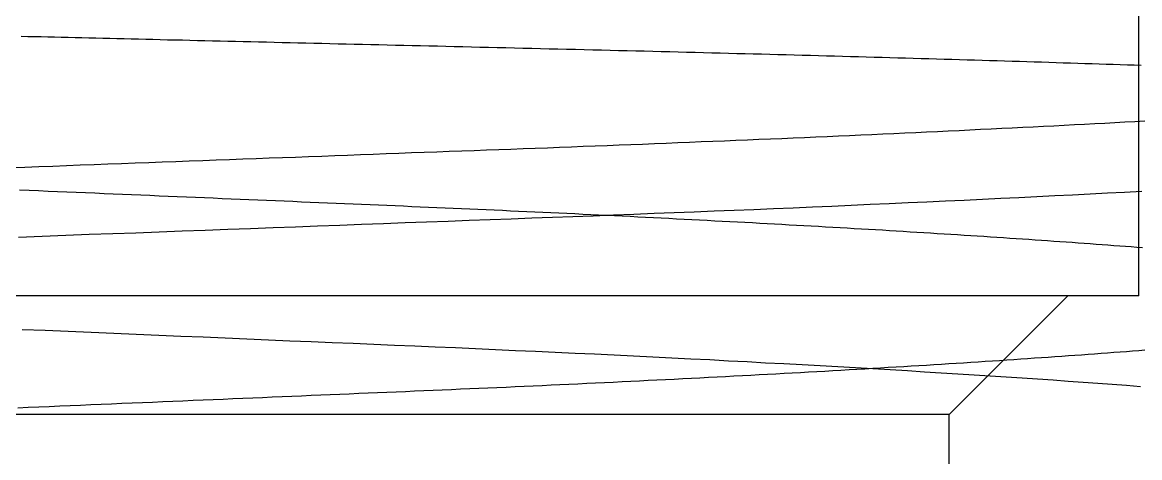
# Model space of a CAD drawing. Header units: millimetres. Extents: x 0 to 36.4, y -3.4 to 62.
# Drawn here: x 33.657 to 35.072, y 59.815 to 60.365 of the extents above; entities that cross this region are included whole.
import ezdxf

# ---------------------------------------------------------------- set-up
doc = ezdxf.new("R2010")
doc.units = ezdxf.units.MM

msp = doc.modelspace()

# ---------------------------------------------------------------- linework, layer by layer
at = {"color": 7, "linetype": 'Continuous'}
for p, q in [((35.0706, 60.0192), (35.0706, 62.0192)), ((33.6638, 60.347), (33.6555, 60.3472)), ((33.6722, 60.3468), (33.6638, 60.347)), ((33.6806, 60.3466), (33.6722, 60.3468)), ((33.6891, 60.3464), (33.6806, 60.3466)), ((33.6977, 60.3462), (33.6891, 60.3464)), ((33.7062, 60.346), (33.6977, 60.3462)), ((33.7149, 60.3458), (33.7062, 60.346)), ((33.7236, 60.3456), (33.7149, 60.3458)), ((33.7323, 60.3454), (33.7236, 60.3456)), ((33.7411, 60.3452), (33.7323, 60.3454)), ((33.7499, 60.345), (33.7411, 60.3452)), ((33.7588, 60.3448), (33.7499, 60.345)), ((33.7677, 60.3445), (33.7588, 60.3448)), ((33.7767, 60.3443), (33.7677, 60.3445)), ((33.7857, 60.3441), (33.7767, 60.3443)), ((33.7948, 60.3439), (33.7857, 60.3441)), ((33.8039, 60.3437), (33.7948, 60.3439)), ((33.8131, 60.3435), (33.8039, 60.3437)), ((33.8223, 60.3433), (33.8131, 60.3435)), ((33.8316, 60.343), (33.8223, 60.3433)), ((33.8409, 60.3428), (33.8316, 60.343)), ((33.8502, 60.3426), (33.8409, 60.3428)), ((33.8596, 60.3424), (33.8502, 60.3426)), ((33.8691, 60.3422), (33.8596, 60.3424)), ((33.8786, 60.3419), (33.8691, 60.3422)), ((33.8881, 60.3417), (33.8786, 60.3419)), ((33.8977, 60.3415), (33.8881, 60.3417)), ((33.9073, 60.3413), (33.8977, 60.3415)), ((33.917, 60.341), (33.9073, 60.3413)), ((33.9267, 60.3408), (33.917, 60.341)), ((33.9364, 60.3406), (33.9267, 60.3408)), ((33.9462, 60.3403), (33.9364, 60.3406)), ((33.9561, 60.3401), (33.9462, 60.3403)), ((33.9659, 60.3399), (33.9561, 60.3401)), ((33.9759, 60.3396), (33.9659, 60.3399)), ((33.9858, 60.3394), (33.9759, 60.3396)), ((33.9958, 60.3392), (33.9858, 60.3394)), ((34.0059, 60.3389), (33.9958, 60.3392)), ((34.0159, 60.3387), (34.0059, 60.3389)), ((34.0261, 60.3385), (34.0159, 60.3387)), ((34.0362, 60.3382), (34.0261, 60.3385)), ((34.0464, 60.338), (34.0362, 60.3382)), ((34.0567, 60.3377), (34.0464, 60.338)), ((34.0669, 60.3375), (34.0567, 60.3377)), ((34.0772, 60.3372), (34.0669, 60.3375)), ((34.0876, 60.337), (34.0772, 60.3372)), ((34.098, 60.3368), (34.0876, 60.337)), ((34.1084, 60.3365), (34.098, 60.3368)), ((34.1189, 60.3363), (34.1084, 60.3365)), ((34.1294, 60.336), (34.1189, 60.3363)), ((34.1399, 60.3358), (34.1294, 60.336)), ((34.1504, 60.3355), (34.1399, 60.3358)), ((34.161, 60.3353), (34.1504, 60.3355)), ((34.1717, 60.335), (34.161, 60.3353)), ((34.1824, 60.3348), (34.1717, 60.335)), ((34.1931, 60.3345), (34.1824, 60.3348)), ((34.2038, 60.3343), (34.1931, 60.3345)), ((34.2146, 60.334), (34.2038, 60.3343)), ((34.2254, 60.3337), (34.2146, 60.334)), ((34.2362, 60.3335), (34.2254, 60.3337)), ((34.2471, 60.3332), (34.2362, 60.3335)), ((34.258, 60.333), (34.2471, 60.3332)), ((34.2689, 60.3327), (34.258, 60.333)), ((34.2799, 60.3325), (34.2689, 60.3327)), ((34.2908, 60.3322), (34.2799, 60.3325)), ((34.3019, 60.3319), (34.2908, 60.3322)), ((34.3129, 60.3317), (34.3019, 60.3319)), ((34.324, 60.3314), (34.3129, 60.3317)), ((34.3351, 60.3312), (34.324, 60.3314)), ((34.3461, 60.3309), (34.3351, 60.3312)), ((34.3572, 60.3306), (34.3461, 60.3309)), ((34.3682, 60.3304), (34.3572, 60.3306)), ((34.3791, 60.3301), (34.3682, 60.3304)), ((34.3901, 60.3298), (34.3791, 60.3301)), ((34.401, 60.3296), (34.3901, 60.3298)), ((34.4119, 60.3293), (34.401, 60.3296)), ((34.4228, 60.329), (34.4119, 60.3293)), ((34.4336, 60.3288), (34.4228, 60.329)), ((34.4444, 60.3285), (34.4336, 60.3288)), ((34.4552, 60.3282), (34.4444, 60.3285)), ((34.4659, 60.328), (34.4552, 60.3282)), ((34.4767, 60.3277), (34.4659, 60.328)), ((34.4874, 60.3274), (34.4767, 60.3277)), ((34.498, 60.3272), (34.4874, 60.3274)), ((34.5087, 60.3269), (34.498, 60.3272)), ((34.5193, 60.3266), (34.5087, 60.3269)), ((34.5299, 60.3263), (34.5193, 60.3266)), ((34.5405, 60.3261), (34.5299, 60.3263)), ((34.551, 60.3258), (34.5405, 60.3261)), ((34.5615, 60.3255), (34.551, 60.3258)), ((34.572, 60.3253), (34.5615, 60.3255)), ((34.5824, 60.325), (34.572, 60.3253)), ((34.5928, 60.3247), (34.5824, 60.325)), ((34.6032, 60.3244), (34.5928, 60.3247)), ((34.6136, 60.3242), (34.6032, 60.3244)), ((34.6239, 60.3239), (34.6136, 60.3242)), ((34.6342, 60.3236), (34.6239, 60.3239)), ((34.6444, 60.3233), (34.6342, 60.3236)), ((34.6547, 60.3231), (34.6444, 60.3233)), ((34.6649, 60.3228), (34.6547, 60.3231)), ((34.6751, 60.3225), (34.6649, 60.3228)), ((34.6852, 60.3222), (34.6751, 60.3225)), ((34.6953, 60.3219), (34.6852, 60.3222)), ((34.7054, 60.3217), (34.6953, 60.3219)), ((34.7155, 60.3214), (34.7054, 60.3217)), ((34.7255, 60.3211), (34.7155, 60.3214)), ((34.7355, 60.3208), (34.7255, 60.3211)), ((34.7454, 60.3205), (34.7355, 60.3208)), ((34.7554, 60.3203), (34.7454, 60.3205)), ((34.7653, 60.32), (34.7554, 60.3203)), ((34.7751, 60.3197), (34.7653, 60.32)), ((34.785, 60.3194), (34.7751, 60.3197)), ((34.7948, 60.3191), (34.785, 60.3194)), ((34.8046, 60.3188), (34.7948, 60.3191)), ((34.8143, 60.3186), (34.8046, 60.3188)), ((34.824, 60.3183), (34.8143, 60.3186)), ((34.8337, 60.318), (34.824, 60.3183)), ((34.8433, 60.3177), (34.8337, 60.318)), ((34.853, 60.3174), (34.8433, 60.3177)), ((34.8625, 60.3171), (34.853, 60.3174)), ((34.8721, 60.3169), (34.8625, 60.3171)), ((34.8816, 60.3166), (34.8721, 60.3169)), ((34.8911, 60.3163), (34.8816, 60.3166)), ((34.9005, 60.316), (34.8911, 60.3163)), ((34.91, 60.3157), (34.9005, 60.316)), ((34.9193, 60.3154), (34.91, 60.3157)), ((34.9287, 60.3151), (34.9193, 60.3154)), ((34.938, 60.3148), (34.9287, 60.3151)), ((34.9473, 60.3146), (34.938, 60.3148)), ((34.9565, 60.3143), (34.9473, 60.3146)), ((34.9658, 60.314), (34.9565, 60.3143)), ((34.9749, 60.3137), (34.9658, 60.314)), ((34.9841, 60.3134), (34.9749, 60.3137)), ((34.9932, 60.3131), (34.9841, 60.3134)), ((35.0023, 60.3128), (34.9932, 60.3131)), ((35.0113, 60.3125), (35.0023, 60.3128)), ((35.0203, 60.3122), (35.0113, 60.3125)), ((35.0293, 60.3119), (35.0203, 60.3122)), ((35.0382, 60.3117), (35.0293, 60.3119)), ((35.0471, 60.3114), (35.0382, 60.3117)), ((35.056, 60.3111), (35.0471, 60.3114)), ((35.0648, 60.3108), (35.056, 60.3111)), ((35.0736, 60.3105), (35.0648, 60.3108)), ((35.0402, 60.238), (35.0275, 60.2373)), ((35.0529, 60.2387), (35.0402, 60.238)), ((35.0655, 60.2393), (35.0529, 60.2387)), ((35.078, 60.24), (35.0655, 60.2393)), ((34.7604, 60.2243), (34.7464, 60.2236)), ((34.7743, 60.2249), (34.7604, 60.2243)), ((34.7881, 60.2255), (34.7743, 60.2249)), ((34.8019, 60.2262), (34.7881, 60.2255)), ((34.8157, 60.2268), (34.8019, 60.2262)), ((34.8293, 60.2275), (34.8157, 60.2268)), ((34.843, 60.2281), (34.8293, 60.2275)), ((34.8565, 60.2288), (34.843, 60.2281)), ((34.8701, 60.2294), (34.8565, 60.2288)), ((34.8835, 60.2301), (34.8701, 60.2294)), ((34.8969, 60.2307), (34.8835, 60.2301)), ((34.9103, 60.2314), (34.8969, 60.2307)), ((34.9235, 60.232), (34.9103, 60.2314)), ((34.9367, 60.2327), (34.9235, 60.232)), ((34.9499, 60.2333), (34.9367, 60.2327)), ((34.963, 60.234), (34.9499, 60.2333)), ((34.976, 60.2347), (34.963, 60.234)), ((34.989, 60.2353), (34.976, 60.2347)), ((35.0019, 60.236), (34.989, 60.2353)), ((35.0147, 60.2366), (35.0019, 60.236)), ((35.0275, 60.2373), (35.0147, 60.2366)), ((34.4124, 60.2097), (34.3974, 60.2091)), ((34.4274, 60.2102), (34.4124, 60.2097)), ((34.4423, 60.2108), (34.4274, 60.2102)), ((34.4572, 60.2114), (34.4423, 60.2108)), ((34.4721, 60.212), (34.4572, 60.2114)), ((34.4869, 60.2126), (34.4721, 60.212)), ((34.5017, 60.2132), (34.4869, 60.2126)), ((34.5165, 60.2138), (34.5017, 60.2132)), ((34.5312, 60.2144), (34.5165, 60.2138)), ((34.5459, 60.215), (34.5312, 60.2144)), ((34.5605, 60.2156), (34.5459, 60.215)), ((34.5751, 60.2162), (34.5605, 60.2156)), ((34.5896, 60.2168), (34.5751, 60.2162)), ((34.6041, 60.2174), (34.5896, 60.2168)), ((34.6186, 60.218), (34.6041, 60.2174)), ((34.633, 60.2186), (34.6186, 60.218)), ((34.6473, 60.2192), (34.633, 60.2186)), ((34.6616, 60.2199), (34.6473, 60.2192)), ((34.6759, 60.2205), (34.6616, 60.2199)), ((34.6901, 60.2211), (34.6759, 60.2205)), ((34.7042, 60.2217), (34.6901, 60.2211)), ((34.7184, 60.2224), (34.7042, 60.2217)), ((34.7324, 60.223), (34.7184, 60.2224)), ((34.7464, 60.2236), (34.7324, 60.223)), ((34.0359, 60.1956), (34.0194, 60.195)), ((34.0524, 60.1963), (34.0359, 60.1956)), ((34.0687, 60.1969), (34.0524, 60.1963)), ((34.0851, 60.1975), (34.0687, 60.1969)), ((34.1013, 60.1981), (34.0851, 60.1975)), ((34.1175, 60.1987), (34.1013, 60.1981)), ((34.1336, 60.1993), (34.1175, 60.1987)), ((34.1497, 60.1999), (34.1336, 60.1993)), ((34.1657, 60.2005), (34.1497, 60.1999)), ((34.1816, 60.201), (34.1657, 60.2005)), ((34.1974, 60.2016), (34.1816, 60.201)), ((34.2132, 60.2022), (34.1974, 60.2016)), ((34.2289, 60.2028), (34.2132, 60.2022)), ((34.2446, 60.2034), (34.2289, 60.2028)), ((34.2601, 60.2039), (34.2446, 60.2034)), ((34.2756, 60.2045), (34.2601, 60.2039)), ((34.2911, 60.2051), (34.2756, 60.2045)), ((34.3064, 60.2057), (34.2911, 60.2051)), ((34.3217, 60.2062), (34.3064, 60.2057)), ((34.3369, 60.2068), (34.3217, 60.2062)), ((34.3521, 60.2074), (34.3369, 60.2068)), ((34.3672, 60.2079), (34.3521, 60.2074)), ((34.3823, 60.2085), (34.3672, 60.2079)), ((34.3974, 60.2091), (34.3823, 60.2085)), ((33.6601, 60.1817), (33.6424, 60.1811)), ((33.6777, 60.1824), (33.6601, 60.1817)), ((33.6953, 60.183), (33.6777, 60.1824)), ((33.7128, 60.1837), (33.6953, 60.183)), ((33.7303, 60.1843), (33.7128, 60.1837)), ((33.7477, 60.185), (33.7303, 60.1843)), ((33.7651, 60.1856), (33.7477, 60.185)), ((33.7824, 60.1863), (33.7651, 60.1856)), ((33.7997, 60.1869), (33.7824, 60.1863)), ((33.8169, 60.1875), (33.7997, 60.1869)), ((33.8341, 60.1882), (33.8169, 60.1875)), ((33.8512, 60.1888), (33.8341, 60.1882)), ((33.8683, 60.1894), (33.8512, 60.1888)), ((33.8853, 60.1901), (33.8683, 60.1894)), ((33.9022, 60.1907), (33.8853, 60.1901)), ((33.9192, 60.1913), (33.9022, 60.1907)), ((33.936, 60.1919), (33.9192, 60.1913)), ((33.9528, 60.1926), (33.936, 60.1919)), ((33.9696, 60.1932), (33.9528, 60.1926)), ((33.9862, 60.1938), (33.9696, 60.1932)), ((34.0029, 60.1944), (33.9862, 60.1938)), ((34.0194, 60.195), (34.0029, 60.1944)), ((33.6535, 60.1533), (33.6655, 60.1528)), ((33.6655, 60.1528), (33.6774, 60.1523)), ((33.6774, 60.1523), (33.6894, 60.1518)), ((33.6894, 60.1518), (33.7013, 60.1513)), ((33.7013, 60.1513), (33.7131, 60.1508)), ((33.7131, 60.1508), (33.7249, 60.1503)), ((33.7249, 60.1503), (33.7368, 60.1498)), ((33.7368, 60.1498), (33.7485, 60.1493)), ((33.7485, 60.1493), (33.7603, 60.1488)), ((33.7603, 60.1488), (33.772, 60.1483)), ((33.772, 60.1483), (33.7837, 60.1479)), ((33.7837, 60.1479), (33.7953, 60.1474)), ((33.7953, 60.1474), (33.8069, 60.1469)), ((33.8069, 60.1469), (33.8185, 60.1464)), ((33.8185, 60.1464), (33.8301, 60.1459)), ((33.8301, 60.1459), (33.8416, 60.1454)), ((33.8416, 60.1454), (33.8531, 60.1449)), ((33.8531, 60.1449), (33.8646, 60.1444)), ((33.8646, 60.1444), (33.876, 60.144)), ((33.876, 60.144), (33.8874, 60.1435)), ((33.8874, 60.1435), (33.8987, 60.143)), ((33.8987, 60.143), (33.9101, 60.1425)), ((33.9101, 60.1425), (33.9214, 60.1421)), ((33.9214, 60.1421), (33.9326, 60.1416)), ((33.9326, 60.1416), (33.9438, 60.1411)), ((33.9438, 60.1411), (33.955, 60.1406)), ((33.955, 60.1406), (33.9662, 60.1402)), ((33.9662, 60.1402), (33.9773, 60.1397)), ((33.9773, 60.1397), (33.9884, 60.1392)), ((33.9884, 60.1392), (33.9994, 60.1388)), ((34.8259, 60.1389), (34.8023, 60.1378)), ((34.8494, 60.14), (34.8259, 60.1389)), ((34.8727, 60.1411), (34.8494, 60.14)), ((34.8958, 60.1422), (34.8727, 60.1411)), ((34.9188, 60.1433), (34.8958, 60.1422)), ((34.9416, 60.1444), (34.9188, 60.1433)), ((34.9642, 60.1456), (34.9416, 60.1444)), ((34.9866, 60.1467), (34.9642, 60.1456)), ((35.0088, 60.1478), (34.9866, 60.1467)), ((35.0308, 60.1489), (35.0088, 60.1478)), ((35.0526, 60.1501), (35.0308, 60.1489)), ((35.0742, 60.1512), (35.0526, 60.1501)), ((33.9994, 60.1388), (34.0104, 60.1383)), ((34.0104, 60.1383), (34.0214, 60.1378)), ((34.0214, 60.1378), (34.0323, 60.1374)), ((34.0323, 60.1374), (34.0432, 60.1369)), ((34.0432, 60.1369), (34.0541, 60.1365)), ((34.0541, 60.1365), (34.0649, 60.136)), ((34.0649, 60.136), (34.0757, 60.1356)), ((34.0757, 60.1356), (34.0865, 60.1351)), ((34.0865, 60.1351), (34.0972, 60.1347)), ((34.0972, 60.1347), (34.1079, 60.1342)), ((34.1079, 60.1342), (34.1185, 60.1338)), ((34.1185, 60.1338), (34.1291, 60.1333)), ((34.1291, 60.1333), (34.1396, 60.1329)), ((34.1396, 60.1329), (34.1502, 60.1324)), ((34.1502, 60.1324), (34.1607, 60.132)), ((34.1607, 60.132), (34.1712, 60.1315)), ((34.1712, 60.1315), (34.1817, 60.1311)), ((34.1817, 60.1311), (34.1921, 60.1306)), ((34.1921, 60.1306), (34.2025, 60.1302)), ((34.2025, 60.1302), (34.2129, 60.1297)), ((34.2129, 60.1297), (34.2233, 60.1293)), ((34.2233, 60.1293), (34.2337, 60.1288)), ((34.2337, 60.1288), (34.2441, 60.1283)), ((34.2441, 60.1283), (34.2544, 60.1279)), ((34.2544, 60.1279), (34.2647, 60.1274)), ((34.2647, 60.1274), (34.275, 60.1269)), ((34.275, 60.1269), (34.2852, 60.1265)), ((34.2852, 60.1265), (34.2955, 60.126)), ((34.2955, 60.126), (34.3057, 60.1255)), ((34.3057, 60.1255), (34.3159, 60.1251)), ((34.3159, 60.1251), (34.326, 60.1246)), ((34.5076, 60.1252), (34.4822, 60.1242)), ((34.5328, 60.1262), (34.5076, 60.1252)), ((34.558, 60.1272), (34.5328, 60.1262)), ((34.583, 60.1282), (34.558, 60.1272)), ((34.6079, 60.1293), (34.583, 60.1282)), ((34.6327, 60.1303), (34.6079, 60.1293)), ((34.6573, 60.1314), (34.6327, 60.1303)), ((34.6819, 60.1324), (34.6573, 60.1314)), ((34.7062, 60.1335), (34.6819, 60.1324)), ((34.7305, 60.1346), (34.7062, 60.1335)), ((34.7546, 60.1356), (34.7305, 60.1346)), ((34.7785, 60.1367), (34.7546, 60.1356)), ((34.8023, 60.1378), (34.7785, 60.1367)), ((34.1416, 60.1114), (34.1142, 60.1103)), ((34.1688, 60.1124), (34.1416, 60.1114)), ((34.1959, 60.1134), (34.1688, 60.1124)), ((34.2227, 60.1144), (34.1959, 60.1134)), ((34.2494, 60.1154), (34.2227, 60.1144)), ((34.2758, 60.1163), (34.2494, 60.1154)), ((34.3021, 60.1173), (34.2758, 60.1163)), ((34.3281, 60.1183), (34.3021, 60.1173)), ((34.326, 60.1246), (34.3362, 60.1241)), ((34.354, 60.1192), (34.3281, 60.1183)), ((34.3362, 60.1241), (34.3463, 60.1236)), ((34.3463, 60.1236), (34.3564, 60.1232)), ((34.3798, 60.1202), (34.354, 60.1192)), ((34.3564, 60.1232), (34.3665, 60.1227)), ((34.3665, 60.1227), (34.3765, 60.1222)), ((34.3765, 60.1222), (34.3865, 60.1217)), ((34.4056, 60.1212), (34.3798, 60.1202)), ((34.3865, 60.1217), (34.3965, 60.1212)), ((34.3965, 60.1212), (34.4065, 60.1207)), ((34.4312, 60.1222), (34.4056, 60.1212)), ((34.4065, 60.1207), (34.4164, 60.1203)), ((34.4164, 60.1203), (34.4263, 60.1198)), ((34.4263, 60.1198), (34.4362, 60.1193)), ((34.4568, 60.1232), (34.4312, 60.1222)), ((34.4362, 60.1193), (34.4461, 60.1188)), ((34.4461, 60.1188), (34.4559, 60.1183)), ((34.4559, 60.1183), (34.4657, 60.1178)), ((34.4822, 60.1242), (34.4568, 60.1232)), ((34.4657, 60.1178), (34.4755, 60.1173)), ((34.4755, 60.1173), (34.4853, 60.1168)), ((34.4853, 60.1168), (34.495, 60.1163)), ((34.495, 60.1163), (34.5047, 60.1158)), ((34.5047, 60.1158), (34.5143, 60.1153)), ((34.5143, 60.1153), (34.524, 60.1148)), ((34.524, 60.1148), (34.5336, 60.1143)), ((34.5336, 60.1143), (34.5432, 60.1138)), ((34.5432, 60.1138), (34.5527, 60.1133)), ((34.5527, 60.1133), (34.5622, 60.1128)), ((34.5622, 60.1128), (34.5717, 60.1123)), ((34.5717, 60.1123), (34.5812, 60.1118)), ((34.5812, 60.1118), (34.5906, 60.1113)), ((34.5906, 60.1113), (34.6, 60.1108)), ((34.6, 60.1108), (34.6094, 60.1102)), ((33.7417, 60.0966), (33.7119, 60.0955)), ((33.7713, 60.0977), (33.7417, 60.0966)), ((33.8008, 60.0987), (33.7713, 60.0977)), ((33.8301, 60.0998), (33.8008, 60.0987)), ((33.8593, 60.1009), (33.8301, 60.0998)), ((33.8883, 60.102), (33.8593, 60.1009)), ((33.9171, 60.1031), (33.8883, 60.102)), ((33.9458, 60.1041), (33.9171, 60.1031)), ((33.9743, 60.1052), (33.9458, 60.1041)), ((34.0026, 60.1062), (33.9743, 60.1052)), ((34.0308, 60.1073), (34.0026, 60.1062)), ((34.0587, 60.1083), (34.0308, 60.1073)), ((34.0865, 60.1093), (34.0587, 60.1083)), ((34.1142, 60.1103), (34.0865, 60.1093)), ((34.6094, 60.1102), (34.6187, 60.1097)), ((34.6187, 60.1097), (34.628, 60.1092)), ((34.628, 60.1092), (34.6373, 60.1087)), ((34.6373, 60.1087), (34.6465, 60.1082)), ((34.6465, 60.1082), (34.6557, 60.1077)), ((34.6557, 60.1077), (34.6649, 60.1072)), ((34.6649, 60.1072), (34.674, 60.1066)), ((34.674, 60.1066), (34.6831, 60.1061)), ((34.6831, 60.1061), (34.6922, 60.1056)), ((34.6922, 60.1056), (34.7012, 60.1051)), ((34.7012, 60.1051), (34.7102, 60.1046)), ((34.7102, 60.1046), (34.7192, 60.104)), ((34.7192, 60.104), (34.7281, 60.1035)), ((34.7281, 60.1035), (34.737, 60.103)), ((34.737, 60.103), (34.7459, 60.1025)), ((34.7459, 60.1025), (34.7547, 60.1019)), ((34.7547, 60.1019), (34.7635, 60.1014)), ((34.7635, 60.1014), (34.7722, 60.1009)), ((34.7722, 60.1009), (34.781, 60.1003)), ((34.781, 60.1003), (34.7896, 60.0998)), ((34.7896, 60.0998), (34.7983, 60.0993)), ((34.7983, 60.0993), (34.8069, 60.0988)), ((34.8069, 60.0988), (34.8154, 60.0982)), ((34.8154, 60.0982), (34.824, 60.0977)), ((34.824, 60.0977), (34.8325, 60.0972)), ((34.8325, 60.0972), (34.8409, 60.0966)), ((34.8409, 60.0966), (34.8493, 60.0961)), ((33.682, 60.0943), (33.652, 60.0932)), ((33.7119, 60.0955), (33.682, 60.0943)), ((34.8493, 60.0961), (34.8577, 60.0956)), ((34.8577, 60.0956), (34.866, 60.095)), ((34.866, 60.095), (34.8743, 60.0945)), ((34.8743, 60.0945), (34.8826, 60.0939)), ((34.8826, 60.0939), (34.8908, 60.0934)), ((34.8908, 60.0934), (34.899, 60.0929)), ((34.899, 60.0929), (34.9071, 60.0923)), ((34.9071, 60.0923), (34.9152, 60.0918)), ((34.9152, 60.0918), (34.9233, 60.0912)), ((34.9233, 60.0912), (34.9313, 60.0907)), ((34.9313, 60.0907), (34.9392, 60.0902)), ((34.9392, 60.0902), (34.9472, 60.0896)), ((34.9472, 60.0896), (34.9551, 60.0891)), ((34.9551, 60.0891), (34.9629, 60.0885)), ((34.9629, 60.0885), (34.9707, 60.088)), ((34.9707, 60.088), (34.9785, 60.0875)), ((34.9785, 60.0875), (34.9862, 60.0869)), ((34.9862, 60.0869), (34.9938, 60.0864)), ((34.9938, 60.0864), (35.0015, 60.0858)), ((35.0015, 60.0858), (35.0091, 60.0853)), ((35.0091, 60.0853), (35.0166, 60.0847)), ((35.0166, 60.0847), (35.0241, 60.0842)), ((35.0241, 60.0842), (35.0315, 60.0836)), ((35.0315, 60.0836), (35.0389, 60.0831)), ((35.0389, 60.0831), (35.0463, 60.0826)), ((35.0463, 60.0826), (35.0536, 60.082)), ((35.0536, 60.082), (35.0609, 60.0815)), ((35.0609, 60.0815), (35.0681, 60.0809)), ((35.0681, 60.0809), (35.0753, 60.0804)), ((35.0706, 60.0192), (32.7406, 60.0192)), ((34.8306, 59.8692), (34.9806, 60.0192)), ((33.6566, 59.9768), (33.6859, 59.9756)), ((33.6859, 59.9756), (33.715, 59.9744)), ((33.715, 59.9744), (33.7439, 59.9731)), ((33.7439, 59.9731), (33.7726, 59.9719)), ((33.7726, 59.9719), (33.8012, 59.9707)), ((33.8012, 59.9707), (33.8296, 59.9695)), ((33.8296, 59.9695), (33.8577, 59.9683)), ((33.8577, 59.9683), (33.8857, 59.9672)), ((33.8857, 59.9672), (33.9135, 59.966)), ((33.9135, 59.966), (33.9411, 59.9648)), ((33.9411, 59.9648), (33.9684, 59.9637)), ((33.9684, 59.9637), (33.9956, 59.9625)), ((33.9956, 59.9625), (34.0225, 59.9614)), ((34.0225, 59.9614), (34.0492, 59.9603)), ((34.0492, 59.9603), (34.0757, 59.9592)), ((34.0757, 59.9592), (34.1019, 59.9581)), ((34.1019, 59.9581), (34.128, 59.957)), ((34.128, 59.957), (34.1538, 59.9559)), ((34.1538, 59.9559), (34.1795, 59.9548)), ((34.1795, 59.9548), (34.2052, 59.9537)), ((34.2052, 59.9537), (34.2307, 59.9526)), ((34.2307, 59.9526), (34.2561, 59.9514)), ((34.2561, 59.9514), (34.2814, 59.9503)), ((34.2814, 59.9503), (34.3066, 59.9491)), ((34.3066, 59.9491), (34.3317, 59.948)), ((34.3317, 59.948), (34.3567, 59.9468)), ((34.3567, 59.9468), (34.3815, 59.9457)), ((34.3815, 59.9457), (34.4062, 59.9445)), ((34.4062, 59.9445), (34.4307, 59.9433)), ((34.4307, 59.9433), (34.4551, 59.9421)), ((34.4551, 59.9421), (34.4793, 59.9409)), ((34.4793, 59.9409), (34.5034, 59.9397)), ((34.9558, 59.9414), (34.9472, 59.9408)), ((34.9644, 59.942), (34.9558, 59.9414)), ((34.9729, 59.9426), (34.9644, 59.942)), ((34.9814, 59.9432), (34.9729, 59.9426)), ((34.9897, 59.9438), (34.9814, 59.9432)), ((34.9981, 59.9444), (34.9897, 59.9438)), ((35.0063, 59.945), (34.9981, 59.9444)), ((35.0146, 59.9456), (35.0063, 59.945)), ((35.0227, 59.9462), (35.0146, 59.9456)), ((35.0308, 59.9468), (35.0227, 59.9462)), ((35.0389, 59.9474), (35.0308, 59.9468)), ((35.0468, 59.948), (35.0389, 59.9474)), ((35.0548, 59.9486), (35.0468, 59.948)), ((35.0626, 59.9492), (35.0548, 59.9486)), ((35.0704, 59.9498), (35.0626, 59.9492)), ((35.0782, 59.9504), (35.0704, 59.9498)), ((34.5034, 59.9397), (34.5273, 59.9385)), ((34.5273, 59.9385), (34.551, 59.9372)), ((34.551, 59.9372), (34.5746, 59.936)), ((34.5746, 59.936), (34.5979, 59.9347)), ((34.5979, 59.9347), (34.6211, 59.9335)), ((34.6211, 59.9335), (34.6441, 59.9322)), ((34.6441, 59.9322), (34.6669, 59.931)), ((34.6669, 59.931), (34.6894, 59.9297)), ((34.6894, 59.9297), (34.7118, 59.9284)), ((34.7118, 59.9284), (34.7339, 59.9272)), ((34.7336, 59.9272), (34.7236, 59.9266)), ((34.7434, 59.9278), (34.7336, 59.9272)), ((34.7339, 59.9272), (34.7559, 59.9259)), ((34.7533, 59.9284), (34.7434, 59.9278)), ((34.7631, 59.9289), (34.7533, 59.9284)), ((34.7728, 59.9295), (34.7631, 59.9289)), ((34.7825, 59.9301), (34.7728, 59.9295)), ((34.7921, 59.9307), (34.7825, 59.9301)), ((34.8017, 59.9313), (34.7921, 59.9307)), ((34.8112, 59.9319), (34.8017, 59.9313)), ((34.8206, 59.9325), (34.8112, 59.9319)), ((34.83, 59.9331), (34.8206, 59.9325)), ((34.8394, 59.9336), (34.83, 59.9331)), ((34.8487, 59.9342), (34.8394, 59.9336)), ((34.8579, 59.9348), (34.8487, 59.9342)), ((34.8671, 59.9354), (34.8579, 59.9348)), ((34.8762, 59.936), (34.8671, 59.9354)), ((34.8853, 59.9366), (34.8762, 59.936)), ((34.8943, 59.9372), (34.8853, 59.9366)), ((34.9033, 59.9378), (34.8943, 59.9372)), ((34.9122, 59.9384), (34.9033, 59.9378)), ((34.921, 59.939), (34.9122, 59.9384)), ((34.9298, 59.9396), (34.921, 59.939)), ((34.9386, 59.9402), (34.9298, 59.9396)), ((34.9472, 59.9408), (34.9386, 59.9402)), ((34.4714, 59.9131), (34.4604, 59.9125)), ((34.4823, 59.9136), (34.4714, 59.9131)), ((34.4932, 59.9142), (34.4823, 59.9136)), ((34.5041, 59.9147), (34.4932, 59.9142)), ((34.5149, 59.9153), (34.5041, 59.9147)), ((34.5257, 59.9158), (34.5149, 59.9153)), ((34.5365, 59.9164), (34.5257, 59.9158)), ((34.5472, 59.9169), (34.5365, 59.9164)), ((34.5579, 59.9175), (34.5472, 59.9169)), ((34.5686, 59.9181), (34.5579, 59.9175)), ((34.5792, 59.9186), (34.5686, 59.9181)), ((34.5898, 59.9192), (34.5792, 59.9186)), ((34.6004, 59.9198), (34.5898, 59.9192)), ((34.6109, 59.9203), (34.6004, 59.9198)), ((34.6213, 59.9209), (34.6109, 59.9203)), ((34.6318, 59.9214), (34.6213, 59.9209)), ((34.6422, 59.922), (34.6318, 59.9214)), ((34.6525, 59.9226), (34.6422, 59.922)), ((34.6628, 59.9232), (34.6525, 59.9226)), ((34.6731, 59.9237), (34.6628, 59.9232)), ((34.6833, 59.9243), (34.6731, 59.9237)), ((34.6934, 59.9249), (34.6833, 59.9243)), ((34.7036, 59.9255), (34.6934, 59.9249)), ((34.7136, 59.926), (34.7036, 59.9255)), ((34.7236, 59.9266), (34.7136, 59.926)), ((34.7559, 59.9259), (34.7776, 59.9246)), ((34.7776, 59.9246), (34.799, 59.9233)), ((34.799, 59.9233), (34.8203, 59.922)), ((34.8203, 59.922), (34.8413, 59.9207)), ((34.8413, 59.9207), (34.862, 59.9194)), ((34.862, 59.9194), (34.8825, 59.9181)), ((34.8825, 59.9181), (34.9027, 59.9167)), ((34.9027, 59.9167), (34.9227, 59.9154)), ((34.9227, 59.9154), (34.9424, 59.9141)), ((34.9424, 59.9141), (34.9619, 59.9128)), ((34.9619, 59.9128), (34.981, 59.9114)), ((34.1536, 59.8985), (34.1419, 59.898)), ((34.1652, 59.899), (34.1536, 59.8985)), ((34.1769, 59.8995), (34.1652, 59.899)), ((34.1885, 59.9), (34.1769, 59.8995)), ((34.2001, 59.9005), (34.1885, 59.9)), ((34.2117, 59.901), (34.2001, 59.9005)), ((34.2233, 59.9015), (34.2117, 59.901)), ((34.2348, 59.902), (34.2233, 59.9015)), ((34.2463, 59.9025), (34.2348, 59.902)), ((34.2578, 59.903), (34.2463, 59.9025)), ((34.2693, 59.9035), (34.2578, 59.903)), ((34.2807, 59.904), (34.2693, 59.9035)), ((34.2922, 59.9046), (34.2807, 59.904)), ((34.3036, 59.9051), (34.2922, 59.9046)), ((34.315, 59.9056), (34.3036, 59.9051)), ((34.3263, 59.9061), (34.315, 59.9056)), ((34.3376, 59.9067), (34.3263, 59.9061)), ((34.3489, 59.9072), (34.3376, 59.9067)), ((34.3602, 59.9077), (34.3489, 59.9072)), ((34.3715, 59.9082), (34.3602, 59.9077)), ((34.3827, 59.9088), (34.3715, 59.9082)), ((34.3939, 59.9093), (34.3827, 59.9088)), ((34.405, 59.9098), (34.3939, 59.9093)), ((34.4162, 59.9104), (34.405, 59.9098)), ((34.4273, 59.9109), (34.4162, 59.9104)), ((34.4383, 59.9115), (34.4273, 59.9109)), ((34.4494, 59.912), (34.4383, 59.9115)), ((34.4604, 59.9125), (34.4494, 59.912)), ((34.981, 59.9114), (34.9999, 59.9101)), ((34.9999, 59.9101), (35.0185, 59.9088)), ((35.0185, 59.9088), (35.0368, 59.9074)), ((35.0368, 59.9074), (35.0548, 59.9061)), ((35.0548, 59.9061), (35.0726, 59.9047)), ((33.8218, 59.8845), (33.8089, 59.884)), ((33.8347, 59.8851), (33.8218, 59.8845)), ((33.8475, 59.8856), (33.8347, 59.8851)), ((33.8603, 59.8861), (33.8475, 59.8856)), ((33.873, 59.8867), (33.8603, 59.8861)), ((33.8857, 59.8872), (33.873, 59.8867)), ((33.8984, 59.8877), (33.8857, 59.8872)), ((33.911, 59.8883), (33.8984, 59.8877)), ((33.9236, 59.8888), (33.911, 59.8883)), ((33.9361, 59.8893), (33.9236, 59.8888)), ((33.9486, 59.8898), (33.9361, 59.8893)), ((33.961, 59.8904), (33.9486, 59.8898)), ((33.9734, 59.8909), (33.961, 59.8904)), ((33.9858, 59.8914), (33.9734, 59.8909)), ((33.9981, 59.8919), (33.9858, 59.8914)), ((34.0103, 59.8924), (33.9981, 59.8919)), ((34.0225, 59.893), (34.0103, 59.8924)), ((34.0347, 59.8935), (34.0225, 59.893)), ((34.0468, 59.894), (34.0347, 59.8935)), ((34.0589, 59.8945), (34.0468, 59.894)), ((34.0709, 59.895), (34.0589, 59.8945)), ((34.0829, 59.8955), (34.0709, 59.895)), ((34.0948, 59.896), (34.0829, 59.8955)), ((34.1066, 59.8965), (34.0948, 59.896)), ((34.1184, 59.897), (34.1066, 59.8965)), ((34.1302, 59.8975), (34.1184, 59.897)), ((34.1419, 59.898), (34.1302, 59.8975)), ((33.6644, 59.8779), (33.6511, 59.8773)), ((33.6777, 59.8784), (33.6644, 59.8779)), ((33.691, 59.879), (33.6777, 59.8784)), ((33.7042, 59.8796), (33.691, 59.879)), ((33.7175, 59.8801), (33.7042, 59.8796)), ((33.7306, 59.8807), (33.7175, 59.8801)), ((33.7438, 59.8812), (33.7306, 59.8807)), ((33.7569, 59.8818), (33.7438, 59.8812)), ((33.7699, 59.8823), (33.7569, 59.8818)), ((33.783, 59.8829), (33.7699, 59.8823)), ((33.7959, 59.8834), (33.783, 59.8829)), ((33.8089, 59.884), (33.7959, 59.8834)), ((34.8306, 59.8692), (32.7406, 59.8692)), ((34.8306, 54.7692), (34.8306, 59.8692))]:
    msp.add_line(p, q, dxfattribs=at)

doc.saveas('drawing.dxf')
